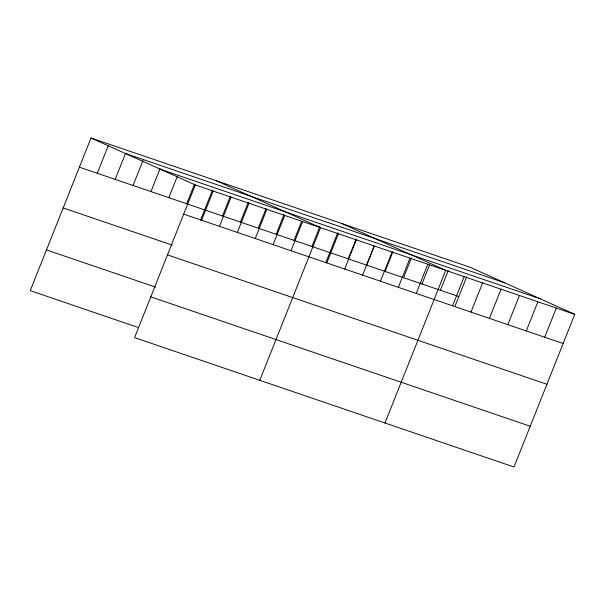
<?xml version="1.0" encoding="UTF-8"?>
<svg xmlns="http://www.w3.org/2000/svg" width="605" height="605" viewBox="0 0 605 605"><rect width="100%" height="100%" fill="white"/><g stroke="black" fill="none" stroke-linecap="round" stroke-linejoin="round"><path stroke-width="0.91" d="M574.75 314.335L195.302 184.948L134.552 337.613L514 466.999L574.75 314.335L470.448 267.387L91 138L30.25 290.665L137.577 327.267M97.276 173.28L108.204 145.82M115.169 179.382L125.416 153.632M133.055 185.485L142.962 160.59M150.94 191.581L160.166 168.409M168.833 197.684L177.371 176.221M186.718 203.779L194.576 184.041M200.55 220.069L212.461 190.136M201.578 220.228L213.194 191.051M222.496 215.977L230.354 196.239M219.471 226.33L231.08 197.147M240.382 222.08L248.239 202.342M237.357 232.426L248.973 203.25M258.274 228.176L266.124 208.438M255.242 238.529L266.858 209.345M276.16 234.279L284.017 214.541M273.135 244.624L284.743 215.448M294.045 240.374L301.562 221.498M291.02 250.727L302.636 221.543M311.938 246.477L319.788 226.739M259.772 380.311L320.521 227.646L216.219 180.698M325.77 262.767L337.681 232.834M326.798 262.925L338.407 233.749M348.253 258.857L356.111 239.119M344.684 269.028L356.3 239.845M362.577 275.124L374.185 245.948M366.683 265.141L374.2 246.265M380.462 281.227L392.078 252.043M385.113 271.426L392.97 251.688M398.347 287.322L409.963 258.146M403.543 277.71L411.4 257.972M416.24 293.425L427.848 264.241M421.972 283.995L429.489 265.119M384.984 423.008L445.741 270.344L341.439 223.396M440.402 290.279L448.26 270.541M452.555 305.805L464.171 276.629M454.779 306.75L466.689 276.825M470.985 312.089L482.601 282.913M489.415 318.374L501.031 289.198M507.845 324.658L519.461 295.482M526.274 330.943L537.89 301.766M544.704 337.227L556.32 308.051M125.424 153.496L504.865 282.875M160.885 169.46L540.333 298.84M79.391 167.184L458.832 296.563M183.693 214.132L563.134 343.511M63.177 207.931L172.289 245.138M167.479 254.879L546.92 384.266M46.464 249.918L155.583 287.125M150.766 296.866L530.214 426.245M91 138L195.302 184.948"/></g></svg>
